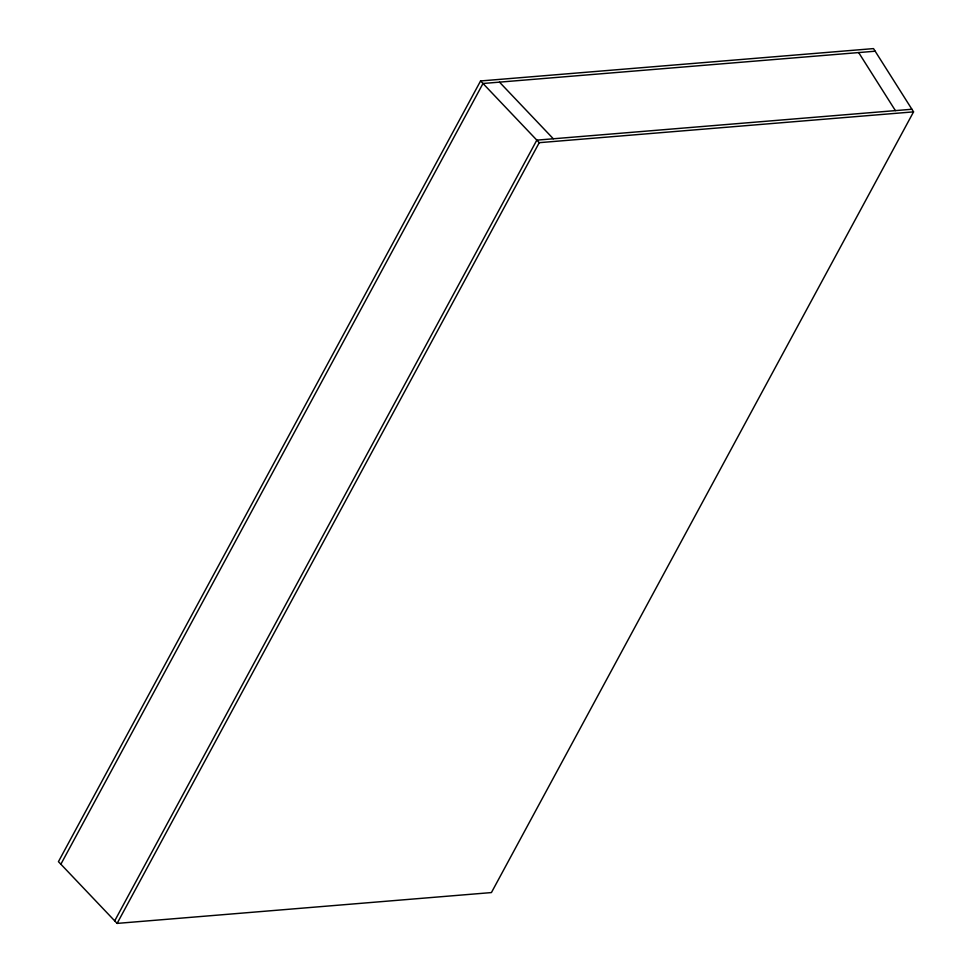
<?xml version="1.0" encoding="UTF-8"?>
<svg xmlns="http://www.w3.org/2000/svg" width="972" height="972" viewBox="0 0 972 972"><rect width="100%" height="100%" fill="white"/><g stroke="black" fill="none" stroke-linecap="round" stroke-linejoin="round"><path stroke-width="1.46" d="M480.581 80.955L58.442 861.666L117.114 923.4L491.419 892.575L913.558 111.865L873.512 48.6L480.581 80.955L539.241 142.677L913.558 111.865M60.872 864.217L482.999 83.495L875.164 51.212M114.696 920.849L536.823 140.138L911.906 109.253M117.114 923.4L539.241 142.677M499.499 82.146L553.323 138.777M858.665 52.573L895.394 110.614"/></g></svg>
